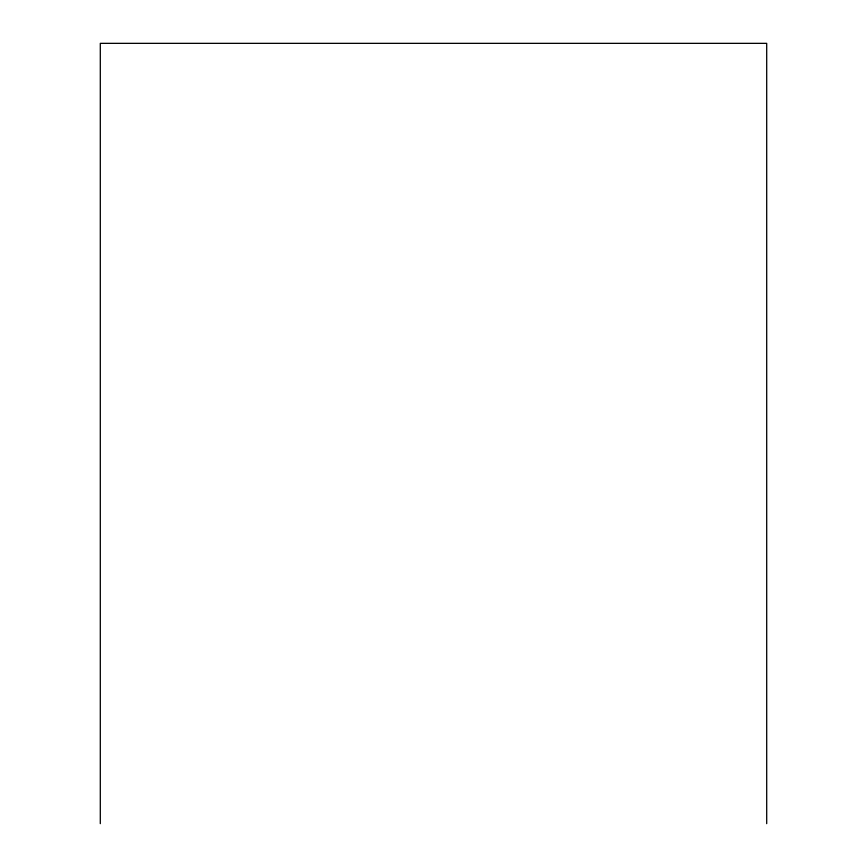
<?xml version="1.0" encoding="UTF-8"?>
<svg xmlns="http://www.w3.org/2000/svg" width="867" height="867" viewBox="0 0 867 867"><rect width="100%" height="100%" fill="white"/><g stroke="black" fill="none" stroke-linecap="round" stroke-linejoin="round"><path stroke-width="1.3" d="M766.699 823.65L766.699 43.35L100.301 43.35L100.301 823.65"/></g></svg>
